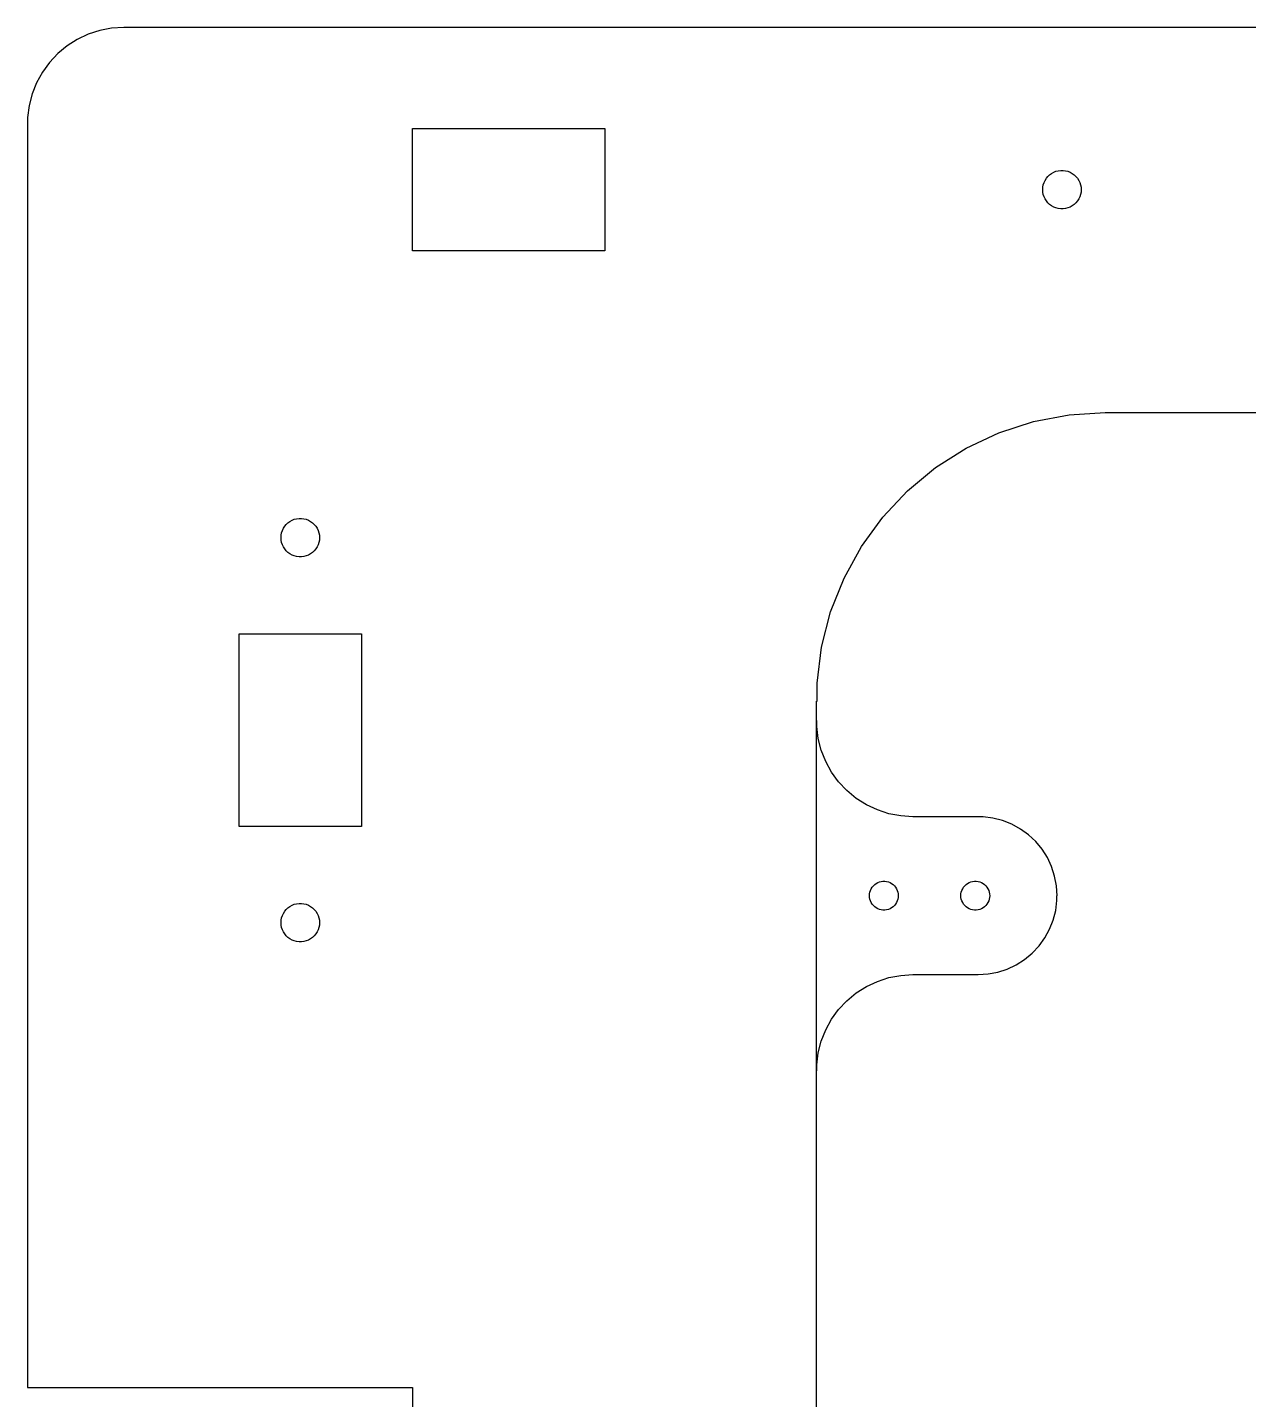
# Model space of a CAD drawing. Header units: millimetres. Extents: x -400 to 400, y 10 to 533.
# Drawn here: x 10 to 136.9, y 390.2 to 532.7 of the extents above; entities that cross this region are included whole.
import ezdxf

# ---------------------------------------------------------------- set-up
doc = ezdxf.new("R2010")
doc.units = ezdxf.units.MM
doc.layers.add('iTopie_plates_layer_1', color=1, linetype='Continuous')
doc.layers.add('iTopie_plates_layer_2', color=2, linetype='Continuous')

msp = doc.modelspace()

# ---------------------------------------------------------------- linework, layer by layer
at = {"layer": 'iTopie_plates_layer_1'}
for points in [[(390, 532.7), (20, 532.7), (20, 532.7), (18.7467, 532.621), (18.7467, 532.621), (17.5131, 532.386), (17.5131, 532.386), (16.3187, 531.998), (16.3187, 531.998), (15.1824, 531.463), (15.1824, 531.463), (14.1221, 530.79), (14.1221, 530.79), (13.1545, 529.99), (13.1545, 529.99), (12.2949, 529.074), (12.2949, 529.074), (11.5567, 528.058), (11.5567, 528.058), (10.9517, 526.958), (10.9517, 526.958), (10.4894, 525.79), (10.4894, 525.79), (10.1771, 524.574), (10.1771, 524.574), (10.0197, 523.328), (10.0197, 523.328), (10.0197, 522.7), (10.0197, 522.7), (10, 522.7), (10, 522.7), (10, 391.4), (10, 391.4), (50, 391.4), (50, 391.4), (50, 378.7)], [(50, 509.5), (50, 522.2), (50, 522.2), (70, 522.2), (70, 522.2), (70, 509.5), (70, 509.5), (50, 509.5)], [(117.374, 513.854), (117.125, 513.885), (117.125, 513.885), (116.882, 513.948), (116.882, 513.948), (116.648, 514.04), (116.648, 514.04), (116.428, 514.161), (116.428, 514.161), (116.225, 514.309), (116.225, 514.309), (116.042, 514.481), (116.042, 514.481), (115.882, 514.674), (115.882, 514.674), (115.747, 514.886), (115.747, 514.886), (115.64, 515.114), (115.64, 515.114), (115.563, 515.353), (115.563, 515.353), (115.516, 515.599), (115.516, 515.599), (115.5, 515.85), (115.5, 515.85), (115.516, 516.101), (115.516, 516.101), (115.563, 516.347), (115.563, 516.347), (115.64, 516.586), (115.64, 516.586), (115.747, 516.813), (115.747, 516.813), (115.882, 517.026), (115.882, 517.026), (116.042, 517.219), (116.042, 517.219), (116.225, 517.391), (116.225, 517.391), (116.428, 517.539), (116.428, 517.539), (116.648, 517.66), (116.648, 517.66), (116.882, 517.752), (116.882, 517.752), (117.125, 517.815), (117.125, 517.815), (117.374, 517.846), (117.374, 517.846), (117.626, 517.846), (117.626, 517.846), (117.875, 517.815), (117.875, 517.815), (118.118, 517.752), (118.118, 517.752), (118.352, 517.66), (118.352, 517.66), (118.572, 517.539), (118.572, 517.539), (118.775, 517.391), (118.775, 517.391), (118.958, 517.219), (118.958, 517.219), (119.118, 517.026), (119.118, 517.026), (119.253, 516.813), (119.253, 516.813), (119.36, 516.586), (119.36, 516.586), (119.437, 516.347), (119.437, 516.347), (119.484, 516.101), (119.484, 516.101), (119.5, 515.85), (119.5, 515.85), (119.484, 515.599), (119.484, 515.599), (119.437, 515.353), (119.437, 515.353), (119.36, 515.114), (119.36, 515.114), (119.253, 514.886), (119.253, 514.886), (119.118, 514.674), (119.118, 514.674), (118.958, 514.481), (118.958, 514.481), (118.775, 514.309), (118.775, 514.309), (118.572, 514.161), (118.572, 514.161), (118.352, 514.04), (118.352, 514.04), (118.118, 513.948), (118.118, 513.948), (117.875, 513.885), (117.875, 513.885), (117.626, 513.854), (117.626, 513.854), (117.374, 513.854)], [(92, 162.7), (92, 424.3), (92, 424.3), (92.0197, 424.3), (92.0197, 424.3), (92.0197, 424.928), (92.0197, 424.928), (92.1771, 426.174), (92.1771, 426.174), (92.4894, 427.39), (92.4894, 427.39), (92.9517, 428.558), (92.9517, 428.558), (93.5567, 429.658), (93.5567, 429.658), (94.2949, 430.674), (94.2949, 430.674), (95.1545, 431.59), (95.1545, 431.59), (96.1221, 432.39), (96.1221, 432.39), (97.1824, 433.063), (97.1824, 433.063), (98.3187, 433.598), (98.3187, 433.598), (99.5131, 433.986), (99.5131, 433.986), (100.747, 434.221), (100.747, 434.221), (102, 434.3), (102, 434.3), (108.8, 434.3), (108.8, 434.3), (109.828, 434.365), (109.828, 434.365), (110.839, 434.558), (110.839, 434.558), (111.819, 434.876), (111.819, 434.876), (112.75, 435.314), (112.75, 435.314), (113.62, 435.866), (113.62, 435.866), (114.413, 436.522), (114.413, 436.522), (115.118, 437.273), (115.118, 437.273), (115.723, 438.106), (115.723, 438.106), (116.22, 439.009), (116.22, 439.009), (116.599, 439.966), (116.599, 439.966), (116.855, 440.963), (116.855, 440.963), (116.984, 441.985), (116.984, 441.985), (116.984, 442.5), (116.984, 442.5), (117, 442.5), (117, 442.5), (116.935, 443.528), (116.935, 443.528), (116.742, 444.539), (116.742, 444.539), (116.424, 445.519), (116.424, 445.519), (115.986, 446.45), (115.986, 446.45), (115.434, 447.32), (115.434, 447.32), (114.778, 448.113), (114.778, 448.113), (114.027, 448.818), (114.027, 448.818), (113.194, 449.423), (113.194, 449.423), (112.291, 449.92), (112.291, 449.92), (111.334, 450.299), (111.334, 450.299), (110.337, 450.555), (110.337, 450.555), (109.315, 450.684), (109.315, 450.684), (108.8, 450.684), (108.8, 450.684), (108.8, 450.7), (108.8, 450.7), (102, 450.7), (102, 450.7), (100.747, 450.779), (100.747, 450.779), (99.5131, 451.014), (99.5131, 451.014), (98.3187, 451.402), (98.3187, 451.402), (97.1824, 451.937), (97.1824, 451.937), (96.1221, 452.61), (96.1221, 452.61), (95.1545, 453.41), (95.1545, 453.41), (94.2949, 454.326), (94.2949, 454.326), (93.5567, 455.342), (93.5567, 455.342), (92.9517, 456.442), (92.9517, 456.442), (92.4894, 457.61), (92.4894, 457.61), (92.1771, 458.826), (92.1771, 458.826), (92.0197, 460.072), (92.0197, 460.072), (92.0197, 460.7), (92.0197, 460.7), (92, 460.7), (92, 460.7), (92, 462.7), (92, 462.7), (92.0592, 462.7), (92.0592, 462.7), (92.0592, 464.584), (92.0592, 464.584), (92.5314, 468.321), (92.5314, 468.321), (93.4683, 471.971), (93.4683, 471.971), (94.8552, 475.473), (94.8552, 475.473), (96.6702, 478.775), (96.6702, 478.775), (98.8846, 481.823), (98.8846, 481.823), (101.464, 484.569), (101.464, 484.569), (104.366, 486.971), (104.366, 486.971), (107.547, 488.989), (107.547, 488.989), (110.956, 490.593), (110.956, 490.593), (114.539, 491.757), (114.539, 491.757), (118.24, 492.463), (118.24, 492.463), (122, 492.7), (122, 492.7), (170, 492.7)], [(38.2244, 477.704), (37.9752, 477.735), (37.9752, 477.735), (37.732, 477.798), (37.732, 477.798), (37.4984, 477.89), (37.4984, 477.89), (37.2783, 478.011), (37.2783, 478.011), (37.0751, 478.159), (37.0751, 478.159), (36.8921, 478.331), (36.8921, 478.331), (36.732, 478.524), (36.732, 478.524), (36.5974, 478.736), (36.5974, 478.736), (36.4904, 478.964), (36.4904, 478.964), (36.4128, 479.203), (36.4128, 479.203), (36.3658, 479.449), (36.3658, 479.449), (36.35, 479.7), (36.35, 479.7), (36.3658, 479.951), (36.3658, 479.951), (36.4128, 480.197), (36.4128, 480.197), (36.4904, 480.436), (36.4904, 480.436), (36.5974, 480.663), (36.5974, 480.663), (36.732, 480.876), (36.732, 480.876), (36.8921, 481.069), (36.8921, 481.069), (37.0751, 481.241), (37.0751, 481.241), (37.2783, 481.389), (37.2783, 481.389), (37.4984, 481.51), (37.4984, 481.51), (37.732, 481.602), (37.732, 481.602), (37.9752, 481.665), (37.9752, 481.665), (38.2244, 481.696), (38.2244, 481.696), (38.4756, 481.696), (38.4756, 481.696), (38.7248, 481.665), (38.7248, 481.665), (38.968, 481.602), (38.968, 481.602), (39.2016, 481.51), (39.2016, 481.51), (39.4216, 481.389), (39.4216, 481.389), (39.6248, 481.241), (39.6248, 481.241), (39.8079, 481.069), (39.8079, 481.069), (39.968, 480.876), (39.968, 480.876), (40.1026, 480.663), (40.1026, 480.663), (40.2095, 480.436), (40.2095, 480.436), (40.2872, 480.197), (40.2872, 480.197), (40.3342, 479.951), (40.3342, 479.951), (40.35, 479.7), (40.35, 479.7), (40.3342, 479.449), (40.3342, 479.449), (40.2872, 479.203), (40.2872, 479.203), (40.2095, 478.964), (40.2095, 478.964), (40.1026, 478.736), (40.1026, 478.736), (39.968, 478.524), (39.968, 478.524), (39.8079, 478.331), (39.8079, 478.331), (39.6248, 478.159), (39.6248, 478.159), (39.4216, 478.011), (39.4216, 478.011), (39.2016, 477.89), (39.2016, 477.89), (38.968, 477.798), (38.968, 477.798), (38.7248, 477.735), (38.7248, 477.735), (38.4756, 477.704), (38.4756, 477.704), (38.2244, 477.704)], [(32, 449.7), (32, 469.7), (32, 469.7), (44.7, 469.7), (44.7, 469.7), (44.7, 449.7), (44.7, 449.7), (32, 449.7)], [(98.9058, 441.003), (98.7189, 441.027), (98.7189, 441.027), (98.5365, 441.073), (98.5365, 441.073), (98.3613, 441.143), (98.3613, 441.143), (98.1963, 441.234), (98.1963, 441.234), (98.0439, 441.344), (98.0439, 441.344), (97.9065, 441.473), (97.9065, 441.473), (97.7865, 441.618), (97.7865, 441.618), (97.6855, 441.777), (97.6855, 441.777), (97.6053, 441.948), (97.6053, 441.948), (97.5471, 442.127), (97.5471, 442.127), (97.5118, 442.312), (97.5118, 442.312), (97.5, 442.5), (97.5, 442.5), (97.5118, 442.688), (97.5118, 442.688), (97.5471, 442.873), (97.5471, 442.873), (97.6053, 443.052), (97.6053, 443.052), (97.6855, 443.223), (97.6855, 443.223), (97.7865, 443.382), (97.7865, 443.382), (97.9065, 443.527), (97.9065, 443.527), (98.0439, 443.656), (98.0439, 443.656), (98.1963, 443.766), (98.1963, 443.766), (98.3613, 443.857), (98.3613, 443.857), (98.5365, 443.927), (98.5365, 443.927), (98.7189, 443.973), (98.7189, 443.973), (98.9058, 443.997), (98.9058, 443.997), (99.0942, 443.997), (99.0942, 443.997), (99.2811, 443.973), (99.2811, 443.973), (99.4635, 443.927), (99.4635, 443.927), (99.6387, 443.857), (99.6387, 443.857), (99.8037, 443.766), (99.8037, 443.766), (99.9561, 443.656), (99.9561, 443.656), (100.093, 443.527), (100.093, 443.527), (100.214, 443.382), (100.214, 443.382), (100.314, 443.223), (100.314, 443.223), (100.395, 443.052), (100.395, 443.052), (100.453, 442.873), (100.453, 442.873), (100.488, 442.688), (100.488, 442.688), (100.5, 442.5), (100.5, 442.5), (100.488, 442.312), (100.488, 442.312), (100.453, 442.127), (100.453, 442.127), (100.395, 441.948), (100.395, 441.948), (100.314, 441.777), (100.314, 441.777), (100.214, 441.618), (100.214, 441.618), (100.093, 441.473), (100.093, 441.473), (99.9561, 441.344), (99.9561, 441.344), (99.8037, 441.234), (99.8037, 441.234), (99.6387, 441.143), (99.6387, 441.143), (99.4635, 441.073), (99.4635, 441.073), (99.2811, 441.027), (99.2811, 441.027), (99.0942, 441.003), (99.0942, 441.003), (98.9058, 441.003)], [(108.406, 441.003), (108.219, 441.027), (108.219, 441.027), (108.036, 441.073), (108.036, 441.073), (107.861, 441.143), (107.861, 441.143), (107.696, 441.234), (107.696, 441.234), (107.544, 441.344), (107.544, 441.344), (107.407, 441.473), (107.407, 441.473), (107.286, 441.618), (107.286, 441.618), (107.186, 441.777), (107.186, 441.777), (107.105, 441.948), (107.105, 441.948), (107.047, 442.127), (107.047, 442.127), (107.012, 442.312), (107.012, 442.312), (107, 442.5), (107, 442.5), (107.012, 442.688), (107.012, 442.688), (107.047, 442.873), (107.047, 442.873), (107.105, 443.052), (107.105, 443.052), (107.186, 443.223), (107.186, 443.223), (107.286, 443.382), (107.286, 443.382), (107.407, 443.527), (107.407, 443.527), (107.544, 443.656), (107.544, 443.656), (107.696, 443.766), (107.696, 443.766), (107.861, 443.857), (107.861, 443.857), (108.036, 443.927), (108.036, 443.927), (108.219, 443.973), (108.219, 443.973), (108.406, 443.997), (108.406, 443.997), (108.594, 443.997), (108.594, 443.997), (108.781, 443.973), (108.781, 443.973), (108.964, 443.927), (108.964, 443.927), (109.139, 443.857), (109.139, 443.857), (109.304, 443.766), (109.304, 443.766), (109.456, 443.656), (109.456, 443.656), (109.593, 443.527), (109.593, 443.527), (109.714, 443.382), (109.714, 443.382), (109.814, 443.223), (109.814, 443.223), (109.895, 443.052), (109.895, 443.052), (109.953, 442.873), (109.953, 442.873), (109.988, 442.688), (109.988, 442.688), (110, 442.5), (110, 442.5), (109.988, 442.312), (109.988, 442.312), (109.953, 442.127), (109.953, 442.127), (109.895, 441.948), (109.895, 441.948), (109.814, 441.777), (109.814, 441.777), (109.714, 441.618), (109.714, 441.618), (109.593, 441.473), (109.593, 441.473), (109.456, 441.344), (109.456, 441.344), (109.304, 441.234), (109.304, 441.234), (109.139, 441.143), (109.139, 441.143), (108.964, 441.073), (108.964, 441.073), (108.781, 441.027), (108.781, 441.027), (108.594, 441.003), (108.594, 441.003), (108.406, 441.003)], [(38.2244, 437.704), (37.9752, 437.735), (37.9752, 437.735), (37.732, 437.798), (37.732, 437.798), (37.4984, 437.89), (37.4984, 437.89), (37.2783, 438.011), (37.2783, 438.011), (37.0751, 438.159), (37.0751, 438.159), (36.8921, 438.331), (36.8921, 438.331), (36.732, 438.524), (36.732, 438.524), (36.5974, 438.736), (36.5974, 438.736), (36.4904, 438.964), (36.4904, 438.964), (36.4128, 439.203), (36.4128, 439.203), (36.3658, 439.449), (36.3658, 439.449), (36.35, 439.7), (36.35, 439.7), (36.3658, 439.951), (36.3658, 439.951), (36.4128, 440.197), (36.4128, 440.197), (36.4904, 440.436), (36.4904, 440.436), (36.5974, 440.664), (36.5974, 440.664), (36.732, 440.876), (36.732, 440.876), (36.8921, 441.069), (36.8921, 441.069), (37.0751, 441.241), (37.0751, 441.241), (37.2783, 441.389), (37.2783, 441.389), (37.4984, 441.51), (37.4984, 441.51), (37.732, 441.602), (37.732, 441.602), (37.9752, 441.665), (37.9752, 441.665), (38.2244, 441.696), (38.2244, 441.696), (38.4756, 441.696), (38.4756, 441.696), (38.7248, 441.665), (38.7248, 441.665), (38.968, 441.602), (38.968, 441.602), (39.2016, 441.51), (39.2016, 441.51), (39.4216, 441.389), (39.4216, 441.389), (39.6248, 441.241), (39.6248, 441.241), (39.8079, 441.069), (39.8079, 441.069), (39.968, 440.876), (39.968, 440.876), (40.1026, 440.664), (40.1026, 440.664), (40.2095, 440.436), (40.2095, 440.436), (40.2872, 440.197), (40.2872, 440.197), (40.3342, 439.951), (40.3342, 439.951), (40.35, 439.7), (40.35, 439.7), (40.3342, 439.449), (40.3342, 439.449), (40.2872, 439.203), (40.2872, 439.203), (40.2095, 438.964), (40.2095, 438.964), (40.1026, 438.736), (40.1026, 438.736), (39.968, 438.524), (39.968, 438.524), (39.8079, 438.331), (39.8079, 438.331), (39.6248, 438.159), (39.6248, 438.159), (39.4216, 438.011), (39.4216, 438.011), (39.2016, 437.89), (39.2016, 437.89), (38.968, 437.798), (38.968, 437.798), (38.7248, 437.735), (38.7248, 437.735), (38.4756, 437.704), (38.4756, 437.704), (38.2244, 437.704)]]:
    msp.add_lwpolyline(points, dxfattribs=at)
at = {"layer": 'iTopie_plates_layer_2'}
for points in [[(390, 532.7), (20, 532.7), (20, 532.7), (18.7467, 532.621), (18.7467, 532.621), (17.5131, 532.386), (17.5131, 532.386), (16.3187, 531.998), (16.3187, 531.998), (15.1824, 531.463), (15.1824, 531.463), (14.1221, 530.79), (14.1221, 530.79), (13.1545, 529.99), (13.1545, 529.99), (12.2949, 529.074), (12.2949, 529.074), (11.5567, 528.058), (11.5567, 528.058), (10.9517, 526.958), (10.9517, 526.958), (10.4894, 525.79), (10.4894, 525.79), (10.1771, 524.574), (10.1771, 524.574), (10.0197, 523.328), (10.0197, 523.328), (10.0197, 522.7), (10.0197, 522.7), (10, 522.7), (10, 522.7), (10, 391.4), (10, 391.4), (50, 391.4), (50, 391.4), (50, 378.7)], [(50, 509.5), (50, 522.2), (50, 522.2), (70, 522.2), (70, 522.2), (70, 509.5), (70, 509.5), (50, 509.5)], [(117.374, 513.854), (117.125, 513.885), (117.125, 513.885), (116.882, 513.948), (116.882, 513.948), (116.648, 514.04), (116.648, 514.04), (116.428, 514.161), (116.428, 514.161), (116.225, 514.309), (116.225, 514.309), (116.042, 514.481), (116.042, 514.481), (115.882, 514.674), (115.882, 514.674), (115.747, 514.886), (115.747, 514.886), (115.64, 515.114), (115.64, 515.114), (115.563, 515.353), (115.563, 515.353), (115.516, 515.599), (115.516, 515.599), (115.5, 515.85), (115.5, 515.85), (115.516, 516.101), (115.516, 516.101), (115.563, 516.347), (115.563, 516.347), (115.64, 516.586), (115.64, 516.586), (115.747, 516.813), (115.747, 516.813), (115.882, 517.026), (115.882, 517.026), (116.042, 517.219), (116.042, 517.219), (116.225, 517.391), (116.225, 517.391), (116.428, 517.539), (116.428, 517.539), (116.648, 517.66), (116.648, 517.66), (116.882, 517.752), (116.882, 517.752), (117.125, 517.815), (117.125, 517.815), (117.374, 517.846), (117.374, 517.846), (117.626, 517.846), (117.626, 517.846), (117.875, 517.815), (117.875, 517.815), (118.118, 517.752), (118.118, 517.752), (118.352, 517.66), (118.352, 517.66), (118.572, 517.539), (118.572, 517.539), (118.775, 517.391), (118.775, 517.391), (118.958, 517.219), (118.958, 517.219), (119.118, 517.026), (119.118, 517.026), (119.253, 516.813), (119.253, 516.813), (119.36, 516.586), (119.36, 516.586), (119.437, 516.347), (119.437, 516.347), (119.484, 516.101), (119.484, 516.101), (119.5, 515.85), (119.5, 515.85), (119.484, 515.599), (119.484, 515.599), (119.437, 515.353), (119.437, 515.353), (119.36, 515.114), (119.36, 515.114), (119.253, 514.886), (119.253, 514.886), (119.118, 514.674), (119.118, 514.674), (118.958, 514.481), (118.958, 514.481), (118.775, 514.309), (118.775, 514.309), (118.572, 514.161), (118.572, 514.161), (118.352, 514.04), (118.352, 514.04), (118.118, 513.948), (118.118, 513.948), (117.875, 513.885), (117.875, 513.885), (117.626, 513.854), (117.626, 513.854), (117.374, 513.854)], [(92, 162.7), (92, 462.7), (92, 462.7), (92.0592, 462.7), (92.0592, 462.7), (92.0592, 464.584), (92.0592, 464.584), (92.5314, 468.321), (92.5314, 468.321), (93.4683, 471.971), (93.4683, 471.971), (94.8552, 475.473), (94.8552, 475.473), (96.6702, 478.775), (96.6702, 478.775), (98.8846, 481.823), (98.8846, 481.823), (101.464, 484.569), (101.464, 484.569), (104.366, 486.971), (104.366, 486.971), (107.547, 488.989), (107.547, 488.989), (110.956, 490.593), (110.956, 490.593), (114.539, 491.757), (114.539, 491.757), (118.24, 492.463), (118.24, 492.463), (122, 492.7), (122, 492.7), (146, 492.7)], [(38.2244, 477.704), (37.9752, 477.735), (37.9752, 477.735), (37.732, 477.798), (37.732, 477.798), (37.4984, 477.89), (37.4984, 477.89), (37.2783, 478.011), (37.2783, 478.011), (37.0751, 478.159), (37.0751, 478.159), (36.8921, 478.331), (36.8921, 478.331), (36.732, 478.524), (36.732, 478.524), (36.5974, 478.736), (36.5974, 478.736), (36.4904, 478.964), (36.4904, 478.964), (36.4128, 479.203), (36.4128, 479.203), (36.3658, 479.449), (36.3658, 479.449), (36.35, 479.7), (36.35, 479.7), (36.3658, 479.951), (36.3658, 479.951), (36.4128, 480.197), (36.4128, 480.197), (36.4904, 480.436), (36.4904, 480.436), (36.5974, 480.663), (36.5974, 480.663), (36.732, 480.876), (36.732, 480.876), (36.8921, 481.069), (36.8921, 481.069), (37.0751, 481.241), (37.0751, 481.241), (37.2783, 481.389), (37.2783, 481.389), (37.4984, 481.51), (37.4984, 481.51), (37.732, 481.602), (37.732, 481.602), (37.9752, 481.665), (37.9752, 481.665), (38.2244, 481.696), (38.2244, 481.696), (38.4756, 481.696), (38.4756, 481.696), (38.7248, 481.665), (38.7248, 481.665), (38.968, 481.602), (38.968, 481.602), (39.2016, 481.51), (39.2016, 481.51), (39.4216, 481.389), (39.4216, 481.389), (39.6248, 481.241), (39.6248, 481.241), (39.8079, 481.069), (39.8079, 481.069), (39.968, 480.876), (39.968, 480.876), (40.1026, 480.663), (40.1026, 480.663), (40.2095, 480.436), (40.2095, 480.436), (40.2872, 480.197), (40.2872, 480.197), (40.3342, 479.951), (40.3342, 479.951), (40.35, 479.7), (40.35, 479.7), (40.3342, 479.449), (40.3342, 479.449), (40.2872, 479.203), (40.2872, 479.203), (40.2095, 478.964), (40.2095, 478.964), (40.1026, 478.736), (40.1026, 478.736), (39.968, 478.524), (39.968, 478.524), (39.8079, 478.331), (39.8079, 478.331), (39.6248, 478.159), (39.6248, 478.159), (39.4216, 478.011), (39.4216, 478.011), (39.2016, 477.89), (39.2016, 477.89), (38.968, 477.798), (38.968, 477.798), (38.7248, 477.735), (38.7248, 477.735), (38.4756, 477.704), (38.4756, 477.704), (38.2244, 477.704)], [(32, 449.7), (32, 469.7), (32, 469.7), (44.7, 469.7), (44.7, 469.7), (44.7, 449.7), (44.7, 449.7), (32, 449.7)], [(38.2244, 437.704), (37.9752, 437.735), (37.9752, 437.735), (37.732, 437.798), (37.732, 437.798), (37.4984, 437.89), (37.4984, 437.89), (37.2783, 438.011), (37.2783, 438.011), (37.0751, 438.159), (37.0751, 438.159), (36.8921, 438.331), (36.8921, 438.331), (36.732, 438.524), (36.732, 438.524), (36.5974, 438.736), (36.5974, 438.736), (36.4904, 438.964), (36.4904, 438.964), (36.4128, 439.203), (36.4128, 439.203), (36.3658, 439.449), (36.3658, 439.449), (36.35, 439.7), (36.35, 439.7), (36.3658, 439.951), (36.3658, 439.951), (36.4128, 440.197), (36.4128, 440.197), (36.4904, 440.436), (36.4904, 440.436), (36.5974, 440.664), (36.5974, 440.664), (36.732, 440.876), (36.732, 440.876), (36.8921, 441.069), (36.8921, 441.069), (37.0751, 441.241), (37.0751, 441.241), (37.2783, 441.389), (37.2783, 441.389), (37.4984, 441.51), (37.4984, 441.51), (37.732, 441.602), (37.732, 441.602), (37.9752, 441.665), (37.9752, 441.665), (38.2244, 441.696), (38.2244, 441.696), (38.4756, 441.696), (38.4756, 441.696), (38.7248, 441.665), (38.7248, 441.665), (38.968, 441.602), (38.968, 441.602), (39.2016, 441.51), (39.2016, 441.51), (39.4216, 441.389), (39.4216, 441.389), (39.6248, 441.241), (39.6248, 441.241), (39.8079, 441.069), (39.8079, 441.069), (39.968, 440.876), (39.968, 440.876), (40.1026, 440.664), (40.1026, 440.664), (40.2095, 440.436), (40.2095, 440.436), (40.2872, 440.197), (40.2872, 440.197), (40.3342, 439.951), (40.3342, 439.951), (40.35, 439.7), (40.35, 439.7), (40.3342, 439.449), (40.3342, 439.449), (40.2872, 439.203), (40.2872, 439.203), (40.2095, 438.964), (40.2095, 438.964), (40.1026, 438.736), (40.1026, 438.736), (39.968, 438.524), (39.968, 438.524), (39.8079, 438.331), (39.8079, 438.331), (39.6248, 438.159), (39.6248, 438.159), (39.4216, 438.011), (39.4216, 438.011), (39.2016, 437.89), (39.2016, 437.89), (38.968, 437.798), (38.968, 437.798), (38.7248, 437.735), (38.7248, 437.735), (38.4756, 437.704), (38.4756, 437.704), (38.2244, 437.704)]]:
    msp.add_lwpolyline(points, dxfattribs=at)

doc.saveas('drawing.dxf')
